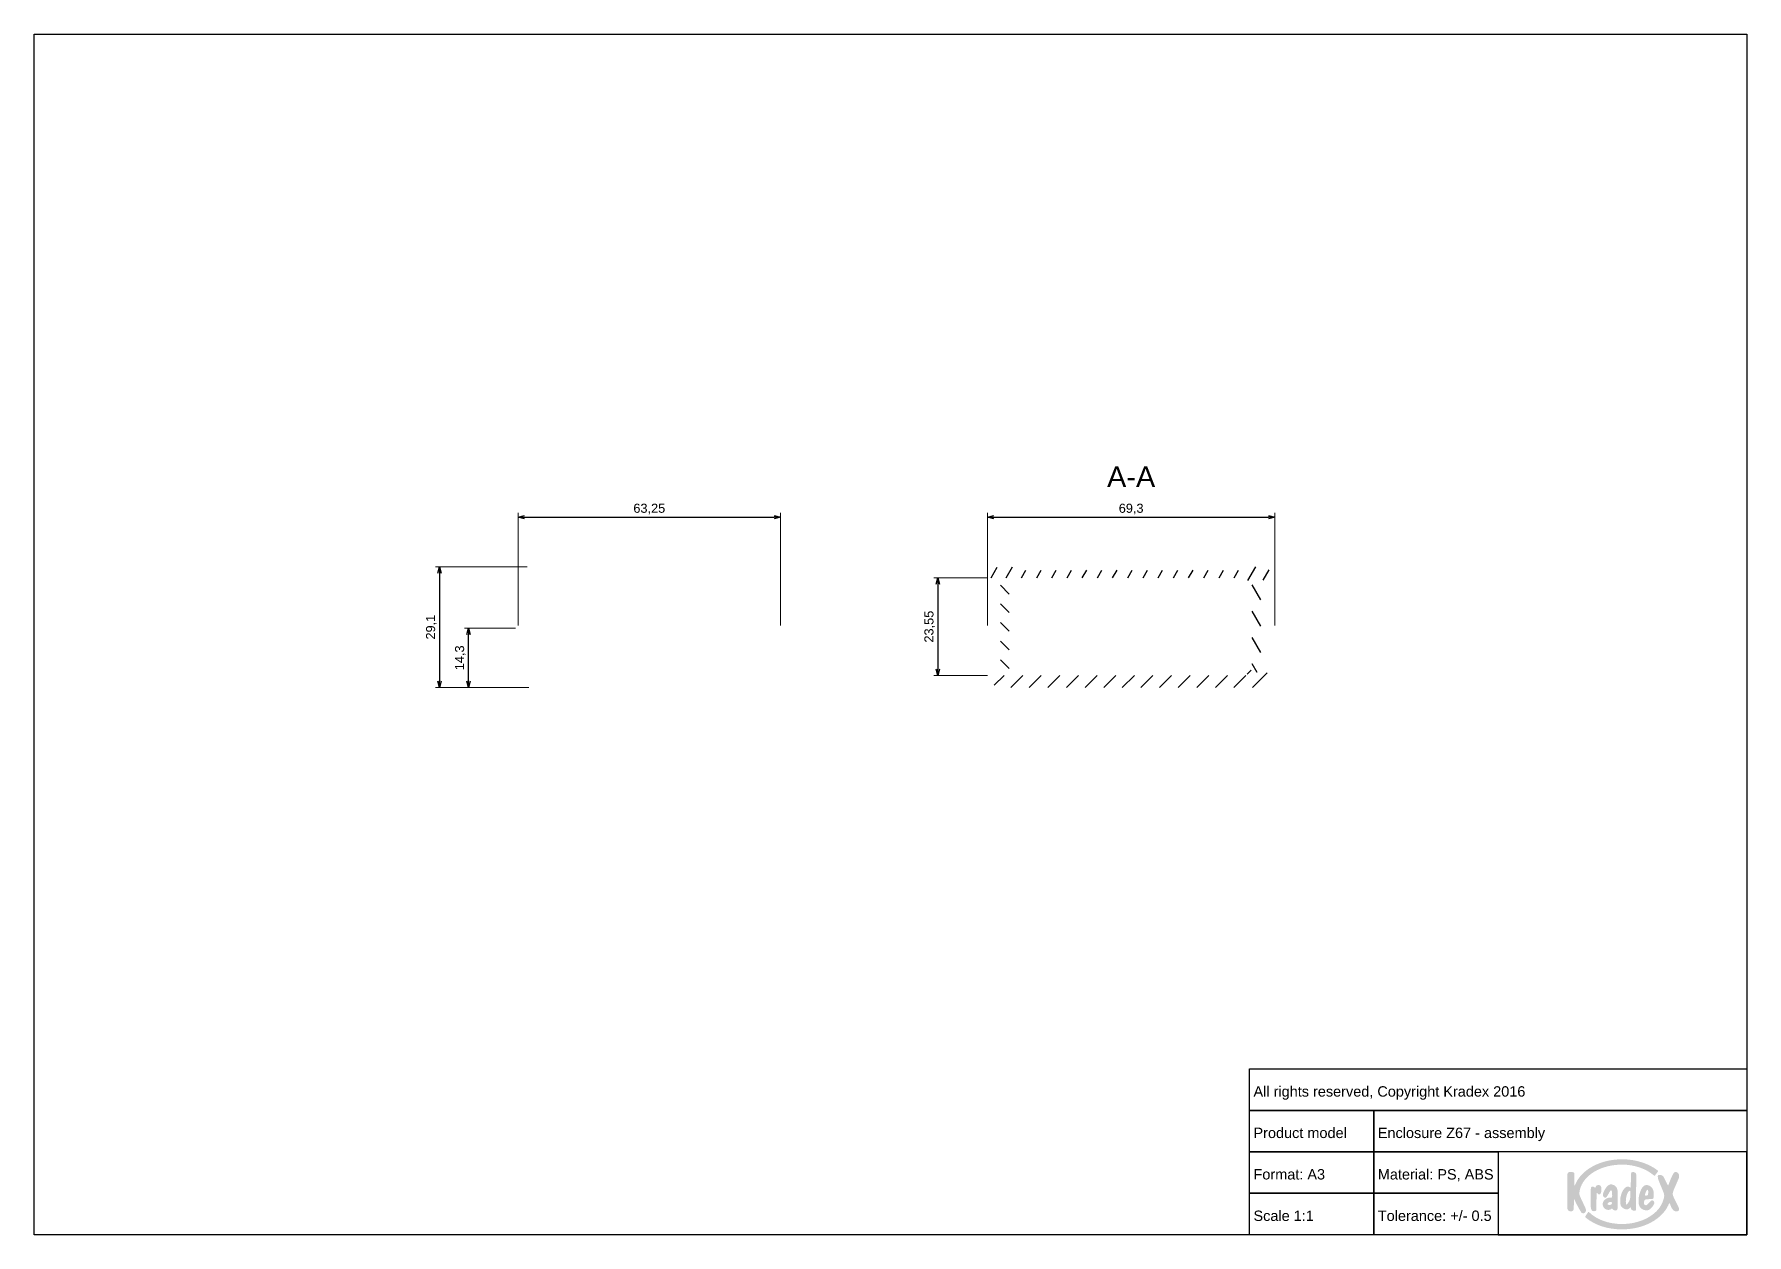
# Paper-space layout 'Assembly' of a CAD drawing. Header units: millimetres. Extents: x 0 to 413, y 1 to 290.
import ezdxf

# ---------------------------------------------------------------- set-up
doc = ezdxf.new("R2010")
doc.units = ezdxf.units.MM
doc.layers.add('MD_Annotation', color=7, linetype='Continuous', lineweight=25)
doc.layers.add('MD_Hatching', color=7, linetype='Continuous', lineweight=25)
doc.layers.add('Tabelka', color=7, linetype='Continuous')
doc.styles.get("Standard").update_dxf_attribs({"font": 'arial.ttf'})
doc.dimstyles.new('ISO-25', dxfattribs={"dimtxt": 2.2, "dimasz": 1.5, "dimexe": 1, "dimexo": 0.625, "dimtad": 1, "dimrnd": 0.05, "dimtxsty": 'Standard', "dimblk": 'OPEN30', "dimcen": 2.5, "dimadec": 0, "dimazin": 0, "dimtfac": 1, "dimtmove": 0, "dimatfit": 3, "dimfxl": 1, "dimlwe": 18, "dimarcsym": 0})

# ---------------------------------------------------------------- blocks, each defined once
blk = doc.blocks.new('_Open30')
at = {"color": 0, "linetype": 'ByBlock', "lineweight": -2}
for p, q in [((-1, 0.27), (0, 0)), ((0, 0), (-1, -0.27)), ((0, 0), (-1, 0))]:
    blk.add_line(p, q, dxfattribs=at)
blk = doc.blocks.new('*D14')
at = {"layer": 'Defpoints', "color": 0, "transparency": 16777216}
for p in [(180.27, 173.68), (117.01, 146.88), (180.27, 146.88)]:
    blk.add_point(p, dxfattribs=at)
at = {"layer": 'MD_Annotation', "color": 0, "lineweight": 18, "transparency": 16777216}
for p, q in [((117.01, 147.5), (117.01, 174.68)), ((180.27, 147.5), (180.27, 174.68))]:
    blk.add_line(p, q, dxfattribs=at)
at = {"layer": 'MD_Annotation', "color": 0, "lineweight": -2, "transparency": 16777216}
blk.add_line((118.51, 173.68), (178.77, 173.68), dxfattribs=at)
at = {"layer": 'MD_Annotation', "color": 0, "lineweight": -2, "transparency": 16777216, "xscale": 1.5, "yscale": 1.5, "zscale": 1.5, "rotation": 180}
blk.add_blockref('_Open30', (117.01, 173.68), dxfattribs=at)
at = {"layer": 'MD_Annotation', "color": 0, "lineweight": -2, "transparency": 16777216, "xscale": 1.5, "yscale": 1.5, "zscale": 1.5}
blk.add_blockref('_Open30', (180.27, 173.68), dxfattribs=at)
at = {"layer": 'MD_Annotation', "color": 0, "transparency": 16777216, "insert": (148.64, 175.62), "char_height": 2.2, "attachment_point": 5}
blk.add_mtext('63,25', dxfattribs=at)
blk = doc.blocks.new('*D15')
at = {"layer": 'Defpoints', "color": 0, "transparency": 16777216}
for p in [(119.82, 161.68), (98.01, 132.58), (120.21, 132.58)]:
    blk.add_point(p, dxfattribs=at)
at = {"layer": 'MD_Annotation', "color": 0, "lineweight": 18, "transparency": 16777216}
for p, q in [((119.2, 161.68), (97.01, 161.68)), ((119.59, 132.58), (97.01, 132.58))]:
    blk.add_line(p, q, dxfattribs=at)
at = {"layer": 'MD_Annotation', "color": 0, "lineweight": -2, "transparency": 16777216}
blk.add_line((98.01, 160.18), (98.01, 134.08), dxfattribs=at)
at = {"layer": 'MD_Annotation', "color": 0, "lineweight": -2, "transparency": 16777216, "xscale": 1.5, "yscale": 1.5, "zscale": 1.5}
for p, rotation in [((98.01, 161.68), 90), ((98.01, 132.58), 270)]:
    blk.add_blockref('_Open30', p, dxfattribs=dict(at, rotation=rotation))
at = {"layer": 'MD_Annotation', "color": 0, "transparency": 16777216, "insert": (96.06, 147.13), "char_height": 2.2, "attachment_point": 5, "rotation": 90}
blk.add_mtext('29,1', dxfattribs=at)
blk = doc.blocks.new('*D16')
at = {"layer": 'Defpoints', "color": 0, "transparency": 16777216}
for p in [(105.01, 146.88), (117.01, 146.88), (120.21, 132.58)]:
    blk.add_point(p, dxfattribs=at)
at = {"layer": 'MD_Annotation', "color": 0, "lineweight": 18, "transparency": 16777216}
for p, q in [((116.39, 146.88), (104.01, 146.88)), ((119.59, 132.58), (104.01, 132.58))]:
    blk.add_line(p, q, dxfattribs=at)
at = {"layer": 'MD_Annotation', "color": 0, "lineweight": -2, "transparency": 16777216}
blk.add_line((105.01, 134.08), (105.01, 145.38), dxfattribs=at)
at = {"layer": 'MD_Annotation', "color": 0, "lineweight": -2, "transparency": 16777216, "xscale": 1.5, "yscale": 1.5, "zscale": 1.5}
for p, rotation in [((105.01, 146.88), 90), ((105.01, 132.58), 270)]:
    blk.add_blockref('_Open30', p, dxfattribs=dict(at, rotation=rotation))
at = {"layer": 'MD_Annotation', "color": 0, "transparency": 16777216, "insert": (103.06, 139.73), "char_height": 2.2, "attachment_point": 5, "rotation": 90}
blk.add_mtext('14,3', dxfattribs=at)
blk = doc.blocks.new('*D19')
at = {"layer": 'Defpoints', "color": 0, "transparency": 16777216}
for p in [(299.57, 173.68), (230.27, 146.88), (299.57, 146.88)]:
    blk.add_point(p, dxfattribs=at)
at = {"layer": 'MD_Annotation', "color": 0, "lineweight": 18, "transparency": 16777216}
for p, q in [((230.27, 147.5), (230.27, 174.68)), ((299.57, 147.5), (299.57, 174.68))]:
    blk.add_line(p, q, dxfattribs=at)
at = {"layer": 'MD_Annotation', "color": 0, "lineweight": -2, "transparency": 16777216}
blk.add_line((231.77, 173.68), (298.07, 173.68), dxfattribs=at)
at = {"layer": 'MD_Annotation', "color": 0, "lineweight": -2, "transparency": 16777216, "xscale": 1.5, "yscale": 1.5, "zscale": 1.5, "rotation": 180}
blk.add_blockref('_Open30', (230.27, 173.68), dxfattribs=at)
at = {"layer": 'MD_Annotation', "color": 0, "lineweight": -2, "transparency": 16777216, "xscale": 1.5, "yscale": 1.5, "zscale": 1.5}
blk.add_blockref('_Open30', (299.57, 173.68), dxfattribs=at)
at = {"layer": 'MD_Annotation', "color": 0, "transparency": 16777216, "insert": (264.92, 175.62), "char_height": 2.2, "attachment_point": 5}
blk.add_mtext('69,3', dxfattribs=at)
blk = doc.blocks.new('*D20')
at = {"layer": 'Defpoints', "color": 0, "transparency": 16777216}
for p in [(230.93, 159.03), (218.27, 135.48), (230.91, 135.48)]:
    blk.add_point(p, dxfattribs=at)
at = {"layer": 'MD_Annotation', "color": 0, "lineweight": 18, "transparency": 16777216}
for p, q in [((230.31, 159.03), (217.27, 159.03)), ((230.28, 135.48), (217.27, 135.48))]:
    blk.add_line(p, q, dxfattribs=at)
at = {"layer": 'MD_Annotation', "color": 0, "lineweight": -2, "transparency": 16777216}
blk.add_line((218.27, 157.53), (218.27, 136.98), dxfattribs=at)
at = {"layer": 'MD_Annotation', "color": 0, "lineweight": -2, "transparency": 16777216, "xscale": 1.5, "yscale": 1.5, "zscale": 1.5}
for p, rotation in [((218.27, 159.03), 90), ((218.27, 135.48), 270)]:
    blk.add_blockref('_Open30', p, dxfattribs=dict(at, rotation=rotation))
at = {"layer": 'MD_Annotation', "color": 0, "transparency": 16777216, "insert": (216.32, 147.25), "char_height": 2.2, "attachment_point": 5, "rotation": 90}
blk.add_mtext('23,55', dxfattribs=at)

psp = doc.layouts.new('Assembly')

# ---------------------------------------------------------------- hatches: boundary and pattern name
at = {"layer": 'MD_Hatching'}
h = psp.add_hatch(dxfattribs=at)
h.set_pattern_fill('ANSI31', color=256, angle=15, style=0)
edge = h.paths.add_edge_path(flags=0)
edge.add_line((298.908, 159.026), (298.893, 159.5))
edge.add_ellipse((296.644, 159.426), major_axis=(2.249, 0.074), ratio=1, start_angle=0, end_angle=88.11329)
edge.add_line((296.644, 161.676), (293.346, 161.676))
edge.add_line((293.346, 161.676), (293.346, 160.876))
edge.add_line((293.346, 160.876), (236.496, 160.876))
edge.add_line((236.496, 160.876), (236.496, 161.676))
edge.add_line((236.496, 161.676), (233.198, 161.676))
edge.add_ellipse((233.198, 159.426), major_axis=(0, 2.25), ratio=1, start_angle=0, end_angle=88.11329)
edge.add_line((230.949, 159.5), (230.934, 159.026))
edge.add_line((230.934, 159.026), (231.896, 159.026))
edge.add_line((231.896, 159.026), (231.896, 157.526))
edge.add_line((231.896, 157.526), (233.096, 157.526))
edge.add_line((233.096, 157.526), (233.096, 159.026))
edge.add_line((233.096, 159.026), (235.546, 159.026))
edge.add_line((235.546, 159.026), (235.546, 157.526))
edge.add_line((235.546, 157.526), (236.746, 157.526))
edge.add_line((236.746, 157.526), (236.746, 159.026))
edge.add_line((236.746, 159.026), (293.096, 159.026))
edge.add_line((293.096, 159.026), (293.096, 157.526))
edge.add_line((293.096, 157.526), (294.121, 157.526))
edge.add_line((294.121, 157.526), (294.346, 157.526))
edge.add_line((294.346, 157.526), (294.346, 158.276))
edge.add_line((294.346, 158.276), (294.346, 159.026))
edge.add_line((294.346, 159.026), (296.796, 159.026))
edge.add_line((296.796, 159.026), (296.796, 157.526))
edge.add_line((296.796, 157.526), (297.896, 157.526))
edge.add_line((297.896, 157.526), (297.896, 159.026))
edge.add_line((297.896, 159.026), (298.908, 159.026))
h = psp.add_hatch(dxfattribs=at)
h.set_pattern_fill('ANSI31', color=256, angle=90, style=0)
h.paths.add_polyline_path([(235.521, 158.276), (233.421, 158.276), (233.421, 136.176), (235.521, 136.176)], flags=0)
h = psp.add_hatch(dxfattribs=at)
h.set_pattern_fill('ANSI31', color=256, angle=75, style=0)
h.paths.add_polyline_path([(296.221, 158.276), (294.346, 158.276), (294.121, 158.276), (294.121, 157.526), (294.121, 136.726), (294.121, 136.176), (296.221, 136.176)], flags=0)
h = psp.add_hatch(dxfattribs=at)
h.set_pattern_fill('ANSI31', color=256, style=0)
edge = h.paths.add_edge_path(flags=0)
edge.add_line((231.921, 136.726), (231.921, 135.476))
edge.add_line((231.921, 135.476), (230.889, 135.476))
edge.add_line((230.889, 135.476), (230.918, 134.941))
edge.add_ellipse((233.414, 135.076), major_axis=(-2.496, -0.135), ratio=1, start_angle=0, end_angle=86.89784)
edge.add_line((233.414, 132.576), (296.428, 132.576))
edge.add_ellipse((296.428, 135.076), major_axis=(0, -2.5), ratio=1, start_angle=0, end_angle=86.89784)
edge.add_line((298.924, 134.941), (298.953, 135.476))
edge.add_line((298.953, 135.476), (297.721, 135.476))
edge.add_line((297.721, 135.476), (297.721, 136.726))
edge.add_line((297.721, 136.726), (296.621, 136.726))
edge.add_line((296.621, 136.726), (296.621, 135.476))
edge.add_line((296.621, 135.476), (294.121, 135.476))
edge.add_line((294.121, 135.476), (294.121, 136.176))
edge.add_line((294.121, 136.176), (294.121, 136.726))
edge.add_line((294.121, 136.726), (292.921, 136.726))
edge.add_line((292.921, 136.726), (292.921, 135.476))
edge.add_line((292.921, 135.476), (236.921, 135.476))
edge.add_line((236.921, 135.476), (236.921, 136.726))
edge.add_line((236.921, 136.726), (235.721, 136.726))
edge.add_line((235.721, 136.726), (235.721, 135.476))
edge.add_line((235.721, 135.476), (233.221, 135.476))
edge.add_line((233.221, 135.476), (233.221, 136.726))
edge.add_line((233.221, 136.726), (231.921, 136.726))
at = {"layer": 'Tabelka', "true_color": 0x00539f}
h = psp.add_hatch(color=154, dxfattribs=at)
h.dxf.hatch_style = 2
edge = h.paths.add_edge_path()
edge.add_spline(control_points=[(374.4, 7.291), (374.4, 7.291), (373.458, 9.308), (373.458, 9.308), (372.975, 10.322), (373.083, 10.415), (373.09, 10.696), (373.101, 10.824), (373.146, 11.07), (373.22, 11.439), (374.094, 14.929), (378.297, 17.44), (383.379, 17.44), (386.487, 17.44), (389.258, 16.41), (391.088, 14.808), (391.159, 14.745), (391.251, 14.719), (391.315, 14.808), (391.355, 14.864), (391.986, 15.697), (392.028, 15.751), (392.094, 15.836), (392.113, 15.932), (391.994, 16.024), (389.85, 17.691), (386.783, 18.731), (383.379, 18.731), (378.309, 18.731), (373.99, 16.42), (372.343, 13.182), (372.297, 13.086), (372.285, 13.059), (372.23, 12.946), (371.94, 12.244), (371.86, 12.131), (371.873, 12.93), (371.873, 12.93), (371.902, 15.067), (371.902, 15.067), (371.91, 15.573), (371.52, 15.702), (370.894, 15.687), (370.421, 15.677), (370.214, 15.474), (370.213, 15.123), (370.213, 15.123), (370.185, 6.943), (370.185, 6.943), (370.184, 6.556), (370.452, 6.172), (370.962, 6.154), (371.498, 6.136), (371.693, 6.457), (371.706, 6.718), (371.757, 7.752), (371.783, 8.272), (371.783, 8.595), (371.769, 9.415), (371.889, 9.015), (372.065, 8.637), (372.439, 7.826), (372.964, 6.854), (373.499, 5.981), (373.68, 5.687), (374.059, 5.607), (374.365, 5.809), (374.947, 6.192), (374.583, 6.886), (374.4, 7.291), (374.4, 7.291), (374.4, 7.291), (374.4, 7.291)], knot_values=[0, 0, 0, 0, 1, 1, 1, 2, 2, 2, 3, 3, 3, 4, 4, 4, 5, 5, 5, 6, 6, 6, 7, 7, 7, 8, 8, 8, 9, 9, 9, 10, 10, 10, 11, 11, 11, 12, 12, 12, 13, 13, 13, 14, 14, 14, 15, 15, 15, 16, 16, 16, 17, 17, 17, 18, 18, 18, 19, 19, 19, 20, 20, 20, 21, 21, 21, 22, 22, 22, 23, 23, 23, 24, 24, 24, 24], degree=3, periodic=0)
edge = h.paths.add_edge_path()
edge.add_spline(control_points=[(377.556, 10.414), (377.786, 9.987), (378.382, 10.376), (378.382, 11.011), (378.382, 11.162), (378.382, 11.806), (378.382, 11.806), (378.382, 12.279), (378.072, 12.506), (377.748, 12.506), (377.398, 12.506), (377.217, 12.412), (377.112, 12.234), (377.071, 12.164), (377.026, 11.847), (376.849, 11.865), (376.673, 11.882), (376.626, 12.163), (376.319, 12.169), (376.067, 12.169), (375.848, 12.04), (375.848, 11.516), (375.848, 11.516), (375.848, 7.127), (375.848, 7.127), (375.848, 6.758), (376.055, 6.191), (376.598, 6.191), (377.099, 6.191), (377.211, 6.475), (377.215, 6.676), (377.215, 6.676), (377.207, 8.874), (377.229, 9.968), (377.242, 10.63), (377.305, 10.878), (377.556, 10.414), (377.556, 10.414), (377.556, 10.414), (377.556, 10.414)], knot_values=[0, 0, 0, 0, 1, 1, 1, 2, 2, 2, 3, 3, 3, 4, 4, 4, 5, 5, 5, 6, 6, 6, 7, 7, 7, 8, 8, 8, 9, 9, 9, 10, 10, 10, 11, 11, 11, 12, 12, 12, 13, 13, 13, 13], degree=3, periodic=0)
edge = h.paths.add_edge_path()
edge.add_spline(control_points=[(380.113, 9.439), (379.525, 9.316), (378.763, 8.808), (378.708, 8.053), (378.635, 7.063), (379.492, 6.305), (380.421, 6.565), (380.886, 6.695), (380.88, 7.04), (381.115, 6.729), (381.236, 6.568), (381.403, 6.369), (381.715, 6.369), (382.059, 6.369), (382.236, 6.493), (382.29, 6.801), (382.362, 7.207), (382.315, 11.04), (382.292, 11.179), (382.22, 11.625), (382.082, 11.983), (381.812, 12.229), (381.539, 12.477), (380.959, 12.729), (380.581, 12.676), (379.876, 12.579), (379.309, 11.602), (379.045, 11.075), (378.949, 10.883), (378.562, 10.051), (378.852, 9.762), (378.852, 9.762), (379.015, 9.598), (379.015, 9.598), (379.257, 9.357), (379.567, 9.472), (379.695, 9.688), (379.695, 9.688), (380.236, 10.591), (380.502, 11.045), (380.601, 11.214), (381.001, 11.728), (381.005, 10.024), (381.007, 9.173), (380.774, 9.576), (380.113, 9.439), (380.113, 9.439), (380.113, 9.439), (380.113, 9.439)], knot_values=[0, 0, 0, 0, 1, 1, 1, 2, 2, 2, 3, 3, 3, 4, 4, 4, 5, 5, 5, 6, 6, 6, 7, 7, 7, 8, 8, 8, 9, 9, 9, 10, 10, 10, 11, 11, 11, 12, 12, 12, 13, 13, 13, 14, 14, 14, 15, 15, 15, 16, 16, 16, 16], degree=3, periodic=0)
edge = h.paths.add_edge_path()
edge.add_spline(control_points=[(380.498, 7.729), (380.118, 7.685), (379.624, 7.769), (379.985, 8.156), (380.212, 8.4), (380.399, 8.419), (380.652, 8.451), (381.082, 8.505), (381.111, 7.801), (380.498, 7.729)], knot_values=[0, 0, 0, 0, 1, 1, 1, 2, 2, 2, 3, 3, 3, 3], degree=3, periodic=0)
edge = h.paths.add_edge_path()
edge.add_spline(control_points=[(386.384, 6.308), (386.674, 6.308), (386.735, 6.382), (386.737, 6.589), (386.737, 6.589), (386.82, 15.036), (386.82, 15.036), (386.824, 15.508), (386.259, 15.655), (385.958, 15.655), (385.713, 15.655), (385.56, 15.554), (385.554, 15.281), (385.554, 15.281), (385.472, 11.866), (385.472, 11.866), (384.065, 13.004), (382.946, 10.293), (382.946, 8.919), (382.946, 7.545), (383.043, 7.442), (383.455, 7.101), (383.78, 6.831), (384.073, 6.645), (384.445, 6.645), (384.721, 6.645), (384.893, 6.692), (385.182, 6.914), (385.471, 7.135), (385.557, 7.15), (385.557, 7.15), (385.557, 7.15), (385.557, 6.859), (385.557, 6.859), (385.557, 6.565), (385.907, 6.308), (386.384, 6.308)], knot_values=[0, 0, 0, 0, 1, 1, 1, 2, 2, 2, 3, 3, 3, 4, 4, 4, 5, 5, 5, 6, 6, 6, 7, 7, 7, 8, 8, 8, 9, 9, 9, 10, 10, 10, 11, 11, 11, 12, 12, 12, 12], degree=3, periodic=0)
edge = h.paths.add_edge_path()
edge.add_spline(control_points=[(385.118, 8.63), (384.366, 7.389), (384.294, 7.54), (384.294, 8.498), (384.294, 10.08), (384.907, 11.124), (385.254, 11.124), (385.336, 11.124), (385.388, 11.04), (385.388, 10.864), (385.388, 10.127), (385.464, 9.201), (385.118, 8.63), (385.118, 8.63), (385.118, 8.63), (385.118, 8.63)], knot_values=[0, 0, 0, 0, 1, 1, 1, 2, 2, 2, 3, 3, 3, 4, 4, 4, 5, 5, 5, 5], degree=3, periodic=0)
edge = h.paths.add_edge_path()
edge.add_spline(control_points=[(389.492, 9.095), (389.492, 9.095), (390.616, 9.136), (390.616, 9.136), (390.9, 9.169), (391, 9.239), (391, 9.569), (391, 9.569), (391, 10.786), (391, 10.786), (391, 11.449), (390.571, 11.953), (390.321, 12.145), (390.076, 12.335), (389.597, 12.551), (389.208, 12.534), (388.481, 12.526), (387.981, 11.545), (387.757, 10.874), (387.502, 10.107), (387.353, 9.558), (387.353, 8.481), (387.353, 7.405), (387.907, 6.919), (388.132, 6.77), (388.92, 6.249), (389.724, 6.275), (390.195, 6.747), (390.499, 7.049), (390.93, 7.43), (391.129, 8.003), (391.191, 8.158), (391.194, 8.457), (391.022, 8.63), (390.832, 8.825), (390.588, 8.908), (390.33, 8.65), (390.33, 8.65), (389.54, 7.837), (389.54, 7.837), (389.076, 7.36), (388.517, 7.777), (388.672, 8.45), (388.8, 9.015), (389.065, 9.079), (389.492, 9.095)], knot_values=[0, 0, 0, 0, 1, 1, 1, 2, 2, 2, 3, 3, 3, 4, 4, 4, 5, 5, 5, 6, 6, 6, 7, 7, 7, 8, 8, 8, 9, 9, 9, 10, 10, 10, 11, 11, 11, 12, 12, 12, 13, 13, 13, 14, 14, 14, 15, 15, 15, 15], degree=3, periodic=0)
edge = h.paths.add_edge_path()
edge.add_spline(control_points=[(388.924, 10.239), (389.036, 10.542), (389.263, 11.388), (389.53, 11.378), (389.621, 11.375), (389.683, 11.262), (389.69, 11.092), (389.704, 10.755), (389.684, 10.662), (389.684, 10.397), (389.684, 10.194), (389.665, 10.099), (389.493, 10.041), (389.052, 9.892), (388.814, 9.944), (388.924, 10.239), (388.924, 10.239), (388.924, 10.239), (388.924, 10.239)], knot_values=[0, 0, 0, 0, 1, 1, 1, 2, 2, 2, 3, 3, 3, 4, 4, 4, 5, 5, 5, 6, 6, 6, 6], degree=3, periodic=0)
edge = h.paths.add_edge_path()
edge.add_spline(control_points=[(395.857, 9.549), (395.528, 10.214), (395.469, 10.444), (395.964, 11.589), (395.964, 11.589), (397.023, 14.032), (397.023, 14.032), (397.224, 14.496), (397.262, 15.1), (396.858, 15.427), (396.119, 16.025), (395.832, 15.605), (395.13, 13.964), (394.389, 12.234), (394.639, 12.082), (394.138, 13.014), (394.138, 13.014), (393.509, 14.329), (393.509, 14.329), (393.296, 14.775), (392.902, 14.907), (392.583, 14.969), (391.831, 15.116), (391.874, 14.475), (392.282, 13.463), (392.282, 13.463), (393.098, 11.441), (393.098, 11.441), (393.452, 10.563), (393.697, 10.181), (393.476, 9.344), (393.398, 9.049), (393.304, 8.769), (393.199, 8.498), (393.177, 8.439), (393.17, 8.424), (393.128, 8.321), (391.925, 5.32), (387.94, 3.108), (383.379, 3.108), (380.107, 3.108), (377.219, 4.191), (375.426, 5.967), (375.353, 6.037), (375.263, 6.041), (375.189, 5.963), (375.125, 5.871), (374.537, 4.99), (374.495, 4.92), (374.453, 4.851), (374.481, 4.755), (374.531, 4.714), (376.807, 2.825), (379.854, 1.817), (383.379, 1.817), (388.572, 1.817), (392.965, 4.248), (394.53, 7.605), (394.549, 7.645), (394.573, 7.698), (394.595, 7.754), (394.929, 8.701), (394.882, 7.745), (395.455, 6.822), (395.947, 6.029), (396.493, 6.127), (396.825, 6.201), (397.27, 6.3), (397.247, 6.739), (396.893, 7.453), (396.893, 7.453), (395.857, 9.549), (395.857, 9.549), (395.857, 9.549), (395.857, 9.549), (395.857, 9.549)], knot_values=[0, 0, 0, 0, 1, 1, 1, 2, 2, 2, 3, 3, 3, 4, 4, 4, 5, 5, 5, 6, 6, 6, 7, 7, 7, 8, 8, 8, 9, 9, 9, 10, 10, 10, 11, 11, 11, 12, 12, 12, 13, 13, 13, 14, 14, 14, 15, 15, 15, 16, 16, 16, 17, 17, 17, 18, 18, 18, 19, 19, 19, 20, 20, 20, 21, 21, 21, 22, 22, 22, 23, 23, 23, 24, 24, 24, 25, 25, 25, 25], degree=3, periodic=0)

# ---------------------------------------------------------------- linework, layer by layer
at = {"layer": 'Tabelka'}
for points in [[(0.22, 290.193), (413.476, 290.193), (413.476, 0.521), (0.22, 0.521)], [(413.476, 30.521), (293.476, 30.521), (293.476, 40.521), (413.476, 40.521)], [(323.476, 20.521), (293.476, 20.521), (293.476, 30.521), (323.476, 30.521)], [(413.476, 20.521), (323.476, 20.521), (323.476, 30.521), (413.476, 30.521)], [(323.476, 10.521), (293.476, 10.521), (293.476, 20.521), (323.476, 20.521)], [(353.476, 10.521), (323.476, 10.521), (323.476, 20.521), (353.476, 20.521)], [(413.476, 20.521), (353.476, 20.521), (353.476, 0.521), (413.476, 0.521)], [(323.476, 0.521), (293.476, 0.521), (293.476, 10.521), (323.476, 10.521)], [(353.476, 0.521), (323.476, 0.521), (323.476, 10.521), (353.476, 10.521)]]:
    psp.add_lwpolyline(points, close=True, dxfattribs=at)

# ---------------------------------------------------------------- texts
at = {"insert": (293.476, 40.521), "char_height": 2.5, "attachment_point": 1}
psp.add_mtext_dynamic_manual_height_columns('\\P All rights reserved, Copyright Kradex 2016', width=120, gutter_width=12.5, heights=[0], dxfattribs=at)
at = {"layer": 'MD_Annotation', "color": 7, "insert": (264.921, 180.91), "char_height": 5, "width": 14.16439, "attachment_point": 8}
psp.add_mtext('A-A', dxfattribs=at)
at = {"layer": 'Tabelka', "char_height": 2.5, "attachment_point": 1}
for s, width, heights, insert in [('\\pi15;\\P\\pi0; Product model', 30, [9.962], (293.476, 30.521)), ('\\P Enclosure Z67 - assembly ', 90, [0], (323.476, 30.521)), ('\\P Format: A3', 30, [0], (293.476, 20.521)), ('\\P Material: PS, ABS', 30, [0], (323.476, 20.521)), ('\\P Scale 1:1', 30, [0], (293.476, 10.521)), ('\\P Tolerance: +/- 0.5', 30, [0], (323.476, 10.521))]:
    psp.add_mtext_dynamic_manual_height_columns(s, width=width, gutter_width=12.5, heights=heights, dxfattribs=dict(at, insert=insert))

# ---------------------------------------------------------------- dimensions: what is measured, and where the dimension line sits
at = {"layer": 'MD_Annotation'}
for base, p1, p2, angle, picture, middle in [((180.271, 173.676), (117.011, 146.876), (180.271, 146.876), 180, '*D14', (148.641, 175.623)), ((299.571, 173.676), (230.271, 146.876), (299.571, 146.876), 180, '*D19', (264.921, 175.623)), ((98.011, 132.576), (119.825, 161.676), (120.214, 132.576), 270, '*D15', (96.064, 147.126)), ((218.271, 135.476), (230.934, 159.026), (230.906, 135.476), 270, '*D20', (216.324, 147.251)), ((105.011, 146.876), (120.214, 132.576), (117.011, 146.876), 270, '*D16', (103.064, 139.726))]:
    dim = psp.add_linear_dim(base=base, p1=p1, p2=p2, angle=angle, dimstyle='ISO-25', override={"dimlfac": -1}, dxfattribs=at)
    dim.commit()
    dim.dimension.update_dxf_attribs({"geometry": picture, "text_midpoint": middle})

doc.saveas('drawing.dxf')
